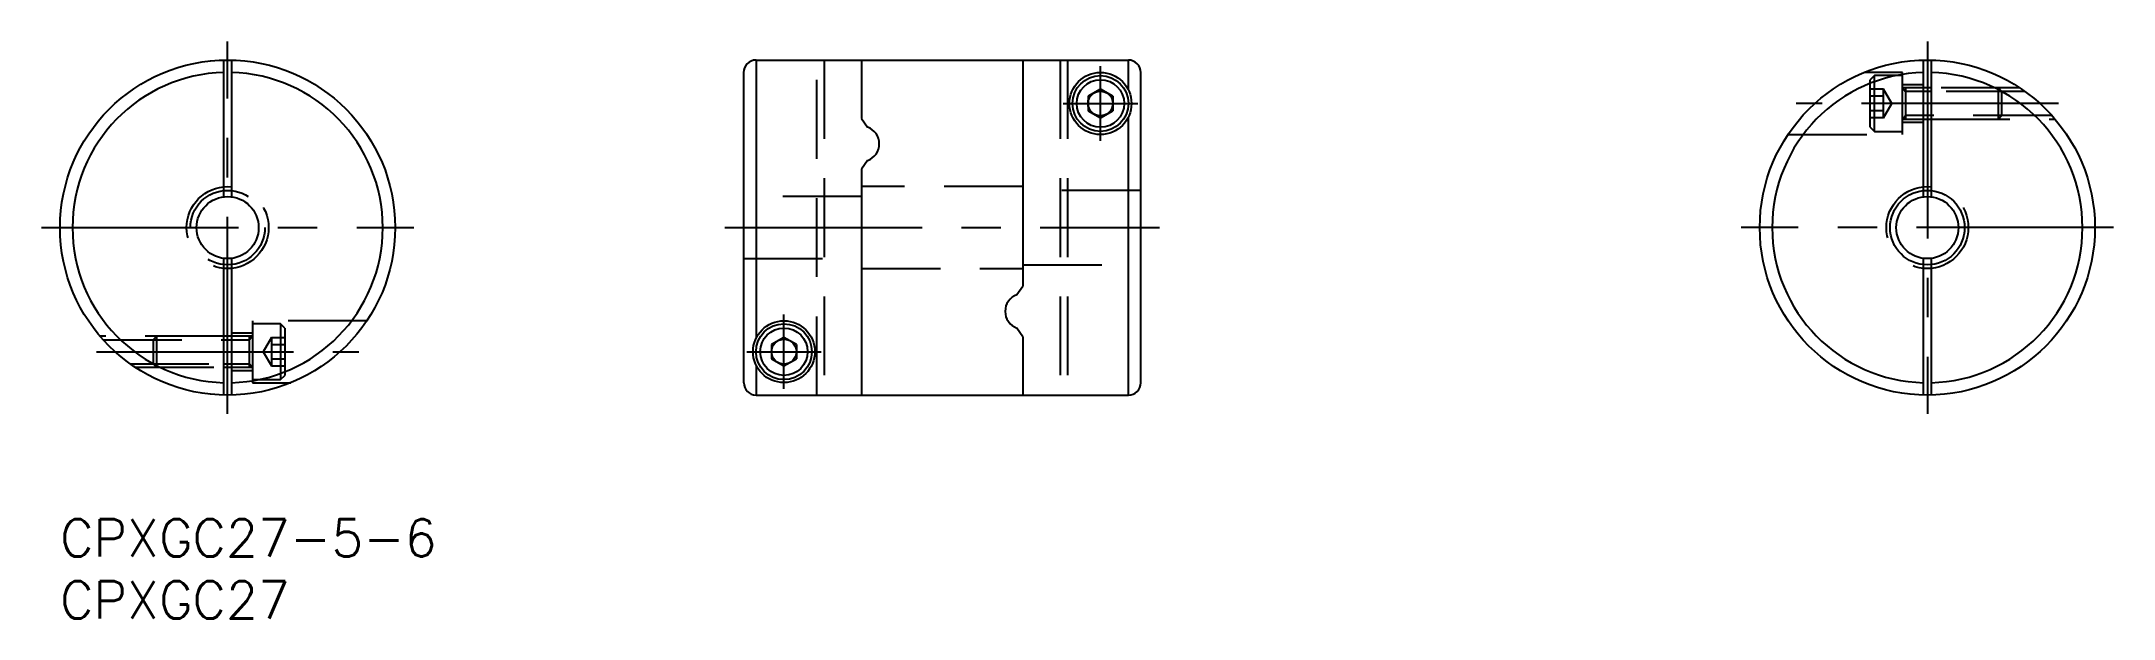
# Model space of a CAD drawing. Extents: x -1 to 165, y -8 to 38.
import ezdxf

# ---------------------------------------------------------------- set-up
doc = ezdxf.new("R2010")
doc.units = 0
doc.header["$LTSCALE"] = 0.5
doc.linetypes.add('CENTER', pattern=[50.8, 31.75, -6.35, 6.35, -6.35])
doc.linetypes.add('DASHED', pattern=[19.05, 12.7, -6.35])
for name, color, linetype in [('MSM_CENTER', 1, 'CENTER'), ('MSM_CONTINUOUS', 7, 'CONTINUOUS'), ('MSM_DASHED', 4, 'DASHED'), ('MSM_NARROW', 5, 'CONTINUOUS'), ('MSM_PART_NUMBER', 7, 'CONTINUOUS')]:
    doc.layers.add(name, color=color, linetype=linetype)
doc.styles.get("Standard").update_dxf_attribs({"font": 'txt.shx', "height": 3, "bigfont": 'bigfont.shx'})

# ---------------------------------------------------------------- blocks, each defined once
blk = doc.blocks.new('*U21')
at = {"layer": 'MSM_PART_NUMBER'}
blk.add_text('CPXGC27-5-6', height=3, dxfattribs=at).set_placement((0, -3))
blk = doc.blocks.new('*U22')
at = {"layer": 'MSM_PART_NUMBER'}
blk.add_text('CPXGC27', height=3, dxfattribs=at).set_placement((0, -8))

msp = doc.modelspace()

# ---------------------------------------------------------------- linework, layer by layer
at = {"layer": 'MSM_CENTER'}
for p, q in [((13.5, 8.5), (13.5, 38.5)), ((150.44, 38.5), (150.44, 8.5)), ((83.82, 30.5), (83.82, 36.5)), ((80.82, 33.5), (86.82, 33.5)), ((161.01, 33.5), (139.87, 33.5)), ((-1.5, 23.5), (28.5, 23.5)), ((53.57, 23.5), (88.57, 23.5)), ((165.44, 23.5), (135.44, 23.5)), ((58.32, 10.51), (58.32, 16.49)), ((2.93, 13.5), (24.07, 13.5)), ((55.33, 13.5), (61.32, 13.5))]:
    msp.add_line(p, q, dxfattribs=at)
at = {"layer": 'MSM_CONTINUOUS'}
for p, q in [((13.2, 25.98), (13.2, 37)), ((13.8, 37), (13.8, 25.98)), ((56.07, 37), (86.07, 37)), ((56.07, 37), (56.07, 14.59)), ((64.57, 37), (64.57, 32.29)), ((77.57, 37), (77.57, 18.79)), ((86.07, 34.59), (86.07, 37)), ((150.14, 26.48), (150.14, 37)), ((150.74, 37), (150.74, 26.48)), ((55.07, 36), (55.07, 11)), ((87.07, 11), (87.07, 36)), ((83.82, 34.65), (82.82, 34.08)), ((82.82, 34.08), (82.82, 32.92)), ((84.82, 34.08), (83.82, 34.65)), ((84.82, 34.08), (84.82, 32.92)), ((150.74, 34.75), (150.14, 34.75)), ((64.57, 32.29), (65.06, 31.6)), ((82.82, 32.92), (83.82, 32.35)), ((83.82, 32.35), (84.82, 32.92)), ((86.07, 10), (86.07, 32.41)), ((150.14, 32.25), (150.74, 32.25)), ((65.06, 28.9), (64.57, 28.21)), ((64.57, 28.21), (64.57, 10)), ((13.2, 10), (13.2, 21.02)), ((13.8, 21.02), (13.8, 10)), ((150.14, 10), (150.14, 20.52)), ((150.74, 20.52), (150.74, 10)), ((77.09, 18.1), (77.57, 18.79)), ((77.57, 14.71), (77.09, 15.4)), ((13.8, 14.75), (13.2, 14.75)), ((58.32, 14.65), (57.32, 14.08)), ((57.32, 14.08), (57.32, 12.92)), ((59.32, 14.08), (58.32, 14.65)), ((59.32, 14.08), (59.32, 12.92)), ((77.57, 14.71), (77.57, 10)), ((13.2, 12.25), (13.8, 12.25)), ((56.07, 12.41), (56.07, 10)), ((57.32, 12.92), (58.32, 12.35)), ((58.32, 12.35), (59.32, 12.92)), ((56.07, 10), (86.07, 10))]:
    msp.add_line(p, q, dxfattribs=at)
for centre, radius in [((13.5, 23.5), 13.5), ((150.44, 23.5), 13.5), ((83.82, 33.5), 2.5), ((83.82, 33.5), 2.25), ((83.82, 33.5), 1.91), ((83.82, 33.5), 1), ((13.5, 23.5), 2.5), ((150.44, 23.5), 3), ((150.44, 23.5), 2.5), ((58.32, 13.5), 2.49), ((58.32, 13.5), 2.25), ((58.32, 13.5), 1.91), ((58.32, 13.5), 1)]:
    msp.add_circle(centre, radius, dxfattribs=at)
for centre, radius, start, end in [((56.07, 36), 1, 90.0076, 180.0077), ((86.07, 36), 1, 359.9923, 89.9924), ((13.5, 23.5), 12.5, 91.3752, 268.6248), ((13.5, 23.5), 12.5, 271.3752, 88.6248), ((150.44, 23.5), 12.5, 91.3752, 268.6248), ((150.44, 23.5), 12.5, 271.3752, 88.6248), ((64.57, 30.25), 1.43, 289.7149, 70.2851), ((77.57, 16.75), 1.43, 109.7149, 250.2851), ((56.09, 11.01), 1.01, 180.7626, 269.2221), ((86.07, 11), 1, 270.0065, 0.0088)]:
    msp.add_arc(centre, radius, start, end, dxfattribs=at)
at = {"layer": 'MSM_DASHED'}
for p, q in [((60.97, 10), (60.97, 37)), ((61.57, 37), (61.57, 10)), ((80.57, 37), (80.57, 10)), ((81.17, 37), (81.17, 10)), ((148.44, 36), (145.34, 36)), ((146.18, 35.75), (145.84, 35.41)), ((145.84, 31.59), (145.84, 35.41)), ((148.44, 35.75), (146.18, 35.75)), ((146.18, 31.25), (146.18, 35.75)), ((148.44, 31), (148.44, 36)), ((146.9, 34.65), (145.84, 34.65)), ((146.9, 34.08), (145.84, 34.08)), ((146.9, 32.35), (146.9, 34.65)), ((147.57, 33.5), (146.9, 34.65)), ((146.9, 32.35), (147.57, 33.5)), ((150.14, 35), (148.44, 35)), ((150.14, 34.75), (148.44, 34.75)), ((148.44, 34.75), (148.69, 34.47)), ((148.69, 34.75), (148.69, 32.25)), ((150.14, 34.47), (148.69, 34.47)), ((157.9, 34.75), (150.74, 34.75)), ((158.3, 34.47), (150.74, 34.47)), ((156.44, 34.47), (156.17, 34.75)), ((156.17, 32.25), (156.17, 34.75)), ((156.44, 32.53), (156.44, 34.47)), ((146.9, 32.92), (145.84, 32.92)), ((146.9, 32.35), (145.84, 32.35)), ((148.44, 32.25), (148.69, 32.53)), ((148.44, 32.25), (150.14, 32.25)), ((148.44, 32), (150.14, 32)), ((150.14, 32.53), (148.69, 32.53)), ((160.48, 32.53), (150.74, 32.53)), ((150.74, 32.25), (160.72, 32.25)), ((156.17, 32.25), (156.44, 32.53)), ((139.22, 31), (148.44, 31)), ((145.84, 31.59), (146.18, 31.25)), ((146.18, 31.25), (148.44, 31.25)), ((77.57, 26.8), (64.57, 26.8)), ((64.57, 26), (55.07, 26)), ((87.07, 26.5), (77.57, 26.5)), ((150.14, 25.98), (150.14, 26.48)), ((150.74, 26.48), (150.74, 25.98)), ((55.07, 21), (64.57, 21)), ((64.57, 20.2), (77.57, 20.2)), ((77.57, 20.5), (87.07, 20.5)), ((150.14, 20.52), (150.14, 21.02)), ((150.74, 21.02), (150.74, 20.52)), ((24.72, 16), (15.5, 16)), ((15.5, 16), (15.5, 11)), ((17.76, 15.75), (15.5, 15.75)), ((18.1, 15.41), (17.76, 15.75)), ((17.76, 15.75), (17.76, 11.25)), ((18.1, 15.41), (18.1, 11.59)), ((13.2, 14.75), (3.22, 14.75)), ((3.46, 14.47), (13.2, 14.47)), ((7.78, 14.75), (7.5, 14.47)), ((7.5, 14.47), (7.5, 12.53)), ((7.78, 14.75), (7.78, 12.25)), ((15.5, 15), (13.8, 15)), ((15.5, 14.75), (13.8, 14.75)), ((13.8, 14.47), (15.25, 14.47)), ((15.25, 12.25), (15.25, 14.75)), ((15.5, 14.75), (15.25, 14.47)), ((17.04, 14.65), (16.37, 13.5)), ((16.37, 13.5), (17.04, 12.35)), ((17.04, 14.65), (18.1, 14.65)), ((17.04, 14.65), (17.04, 12.35)), ((17.04, 14.08), (18.1, 14.08)), ((5.64, 12.53), (13.2, 12.53)), ((6.04, 12.25), (13.2, 12.25)), ((7.5, 12.53), (7.78, 12.25)), ((13.8, 12.53), (15.25, 12.53)), ((13.8, 12.25), (15.5, 12.25)), ((13.8, 12), (15.5, 12)), ((15.5, 12.25), (15.25, 12.53)), ((17.04, 12.92), (18.1, 12.92)), ((17.04, 12.35), (18.1, 12.35)), ((15.5, 11.25), (17.76, 11.25)), ((15.5, 11), (18.6, 11)), ((17.76, 11.25), (18.1, 11.59))]:
    msp.add_line(p, q, dxfattribs=at)
for centre, radius in [((13.5, 23.5), 3.3), ((150.44, 23.5), 3.3), ((13.5, 23.5), 3)]:
    msp.add_circle(centre, radius, dxfattribs=at)
at = {"layer": 'MSM_NARROW'}
for p, q in [((150.74, 34.47), (150.14, 34.47)), ((150.74, 32.53), (150.14, 32.53)), ((13.2, 14.47), (13.8, 14.47)), ((13.2, 12.53), (13.8, 12.53))]:
    msp.add_line(p, q, dxfattribs=at)

# ---------------------------------------------------------------- block references
at = {"layer": 'MSM_CONTINUOUS'}
for name in ['*U21', '*U22']:
    msp.add_blockref(name, (0, 0), dxfattribs=at)

doc.saveas('drawing.dxf')
